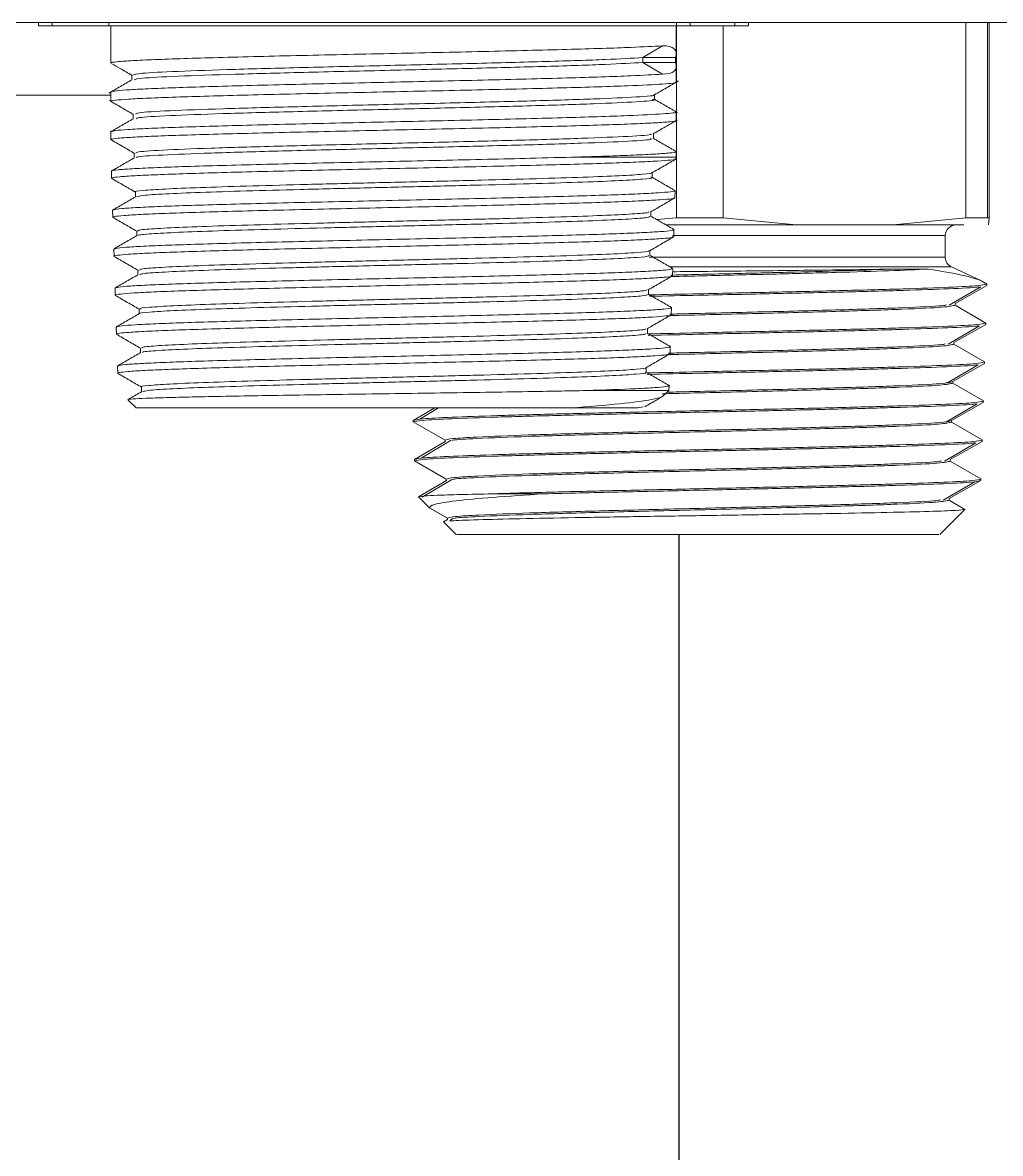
# Model space of a CAD drawing. Header units: millimetres. Extents: x -212361 to 39086, y -42 to 136893.
# Drawn here: x -97056.2 to -96921, y 73995.1 to 74151.4 of the extents above; entities that cross this region are included whole.
import ezdxf

# ---------------------------------------------------------------- set-up
doc = ezdxf.new("R2010")
doc.units = ezdxf.units.MM
doc.header["$LTSCALE"] = 25
doc.layers.add('schedules_symbols_notes$0$M-EQUIPMENT', color=3, linetype='Continuous')
doc.layers.add('schedules_symbols_notes$0$M-PIPE-HWTR-SUPP', color=2, linetype='Continuous')

# ---------------------------------------------------------------- blocks, each defined once
blk = doc.blocks.new('schedules_symbols_notes$0$b')
at = {"linetype": 'ByBlock', "lineweight": 15}
for p, q in [((307.5794, 8300.5096), (354.5343, 8300.5096)), ((311.8459, 8300.4918), (311.8459, 8300.5096)), ((311.9202, 8300.4918), (311.8459, 8300.4918)), ((311.9202, 8300.5096), (311.9202, 8300.4918)), ((312.2284, 8300.4918), (311.9202, 8300.4918)), ((312.2284, 8300.4918), (312.2284, 8300.5096)), ((312.2284, 8300.4918), (315.3175, 8300.4918)), ((312.2396, 8300.4918), (312.2396, 8300.2897)), ((315.3151, 8300.34), (315.3151, 8300.4918)), ((315.3167, 8299.4477), (315.3167, 8300.4918)), ((315.3175, 8300.4918), (315.3175, 8300.5096)), ((315.3908, 8300.4918), (315.3175, 8300.4918)), ((315.3908, 8300.5096), (315.3908, 8300.4918)), ((315.6345, 8300.4918), (315.3908, 8300.4918)), ((315.5712, 8300.4918), (315.5712, 8299.4477)), ((315.6345, 8300.4918), (315.6345, 8300.5096)), ((315.7088, 8300.4918), (315.6345, 8300.4918)), ((315.7088, 8300.5096), (315.7088, 8300.4918)), ((316.8916, 8300.5096), (316.8916, 8299.4477)), ((317.0088, 8300.5096), (317.0088, 8299.4477)), ((317.0176, 8299.4477), (317.0176, 8300.5096)), ((315.1345, 8300.3195), (315.2398, 8300.3834)), ((315.1345, 8300.293), (315.1345, 8300.3195)), ((315.3116, 8300.3195), (315.1345, 8300.3195)), ((315.2398, 8300.229), (315.1345, 8300.293)), ((315.3116, 8300.293), (315.1345, 8300.293)), ((315.3116, 8300.293), (315.3116, 8300.3195)), ((312.3534, 8300.224), (312.3534, 8300.1982)), ((315.3151, 8300.1854), (315.3151, 8300.2725)), ((312.2396, 8300.1144), (311.5779, 8300.1144)), ((312.2396, 8300.1318), (312.2396, 8300.0812)), ((315.198, 8300.0913), (315.198, 8300.1172)), ((312.36, 8300.0118), (312.36, 8299.9859)), ((315.3151, 8299.977), (315.3151, 8300.0238)), ((312.2396, 8299.9157), (312.2396, 8299.8728)), ((312.2412, 8299.9157), (312.2398, 8299.9162)), ((315.1914, 8299.8791), (315.1914, 8299.9049)), ((312.3666, 8299.7995), (312.3666, 8299.7737)), ((315.3151, 8299.778), (315.3151, 8299.8077)), ((315.3151, 8299.778), (314.7762, 8299.778)), ((315.3148, 8299.7682), (315.3151, 8299.778)), ((312.242, 8299.7009), (312.2433, 8299.6621)), ((315.1848, 8299.6669), (315.1848, 8299.6927)), ((312.3733, 8299.5873), (312.3733, 8299.5614)), ((315.3082, 8299.5562), (315.3094, 8299.5949)), ((312.2487, 8299.4886), (312.2499, 8299.4499)), ((315.1781, 8299.4546), (315.1781, 8299.4805)), ((315.2095, 8299.4372), (315.3167, 8299.4477)), ((315.5712, 8299.4477), (315.3167, 8299.4477)), ((315.9678, 8299.4085), (315.5712, 8299.4477)), ((316.8916, 8299.4477), (316.4949, 8299.4085)), ((316.8916, 8299.4477), (317.0176, 8299.4477)), ((317.0149, 8299.4085), (317.0176, 8299.4477)), ((312.3799, 8299.375), (312.3799, 8299.3492)), ((315.3015, 8299.3438), (315.3027, 8299.3826)), ((316.4949, 8299.4085), (315.9678, 8299.4085)), ((316.7792, 8299.35), (315.2958, 8299.35)), ((316.7792, 8299.233), (316.7792, 8299.35)), ((312.2553, 8299.2764), (312.2565, 8299.2378)), ((315.1715, 8299.2424), (315.1715, 8299.2682)), ((315.168, 8299.233), (316.7792, 8299.233)), ((316.813, 8299.18), (315.2791, 8299.18)), ((316.9759, 8299.104), (316.813, 8299.18)), ((312.3865, 8299.1628), (312.3865, 8299.137)), ((315.2949, 8299.1316), (315.2961, 8299.1702)), ((316.5019, 8299.1679), (316.6881, 8299.1679)), ((312.2619, 8299.0643), (312.2631, 8299.0255)), ((315.1649, 8299.0301), (315.1649, 8299.056)), ((316.801, 8298.9719), (316.9718, 8299.0714)), ((316.833, 8298.9798), (317.006, 8299.0786)), ((317.0047, 8299.088), (316.9768, 8299.1043)), ((317.0062, 8299.0867), (316.9785, 8299.1028)), ((317.006, 8299.0786), (317.0062, 8299.0867)), ((312.3932, 8298.9505), (312.3932, 8298.9247)), ((315.2883, 8298.9194), (315.2895, 8298.958)), ((316.8328, 8298.9714), (316.833, 8298.9795)), ((316.9996, 8298.8744), (316.8328, 8298.9717)), ((316.9993, 8298.8664), (316.9996, 8298.8744)), ((312.2685, 8298.8519), (312.2698, 8298.8132)), ((315.1582, 8298.8179), (315.1582, 8298.8437)), ((316.7945, 8298.7596), (316.9653, 8298.8592)), ((316.8264, 8298.7675), (316.9993, 8298.8664)), ((315.2817, 8298.7072), (315.2829, 8298.7458)), ((316.8262, 8298.7592), (316.8264, 8298.7673)), ((316.993, 8298.6622), (316.8262, 8298.7594)), ((312.3998, 8298.7383), (312.3998, 8298.7125)), ((312.2752, 8298.6396), (312.2764, 8298.6009)), ((315.1516, 8298.6056), (315.1516, 8298.6314)), ((316.788, 8298.5474), (316.9589, 8298.6469)), ((316.8198, 8298.5553), (316.9927, 8298.6541)), ((316.9927, 8298.6541), (316.993, 8298.6622)), ((312.4064, 8298.5261), (312.4064, 8298.5002)), ((314.8277, 8298.5068), (315.2754, 8298.5068)), ((315.243, 8298.4755), (315.2754, 8298.5068)), ((315.2754, 8298.5068), (315.2762, 8298.5336)), ((316.8196, 8298.5469), (316.8198, 8298.555)), ((316.9864, 8298.4499), (316.8196, 8298.5472)), ((312.3336, 8298.4542), (312.3774, 8298.4118)), ((316.8132, 8298.343), (316.9861, 8298.4419)), ((316.9861, 8298.4419), (316.9864, 8298.4499)), ((312.3774, 8298.4118), (314.7452, 8298.4118)), ((313.8847, 8298.3438), (314.0013, 8298.4118)), ((314.0226, 8298.4118), (313.9203, 8298.3509)), ((315.1056, 8298.4118), (315.1351, 8298.4185)), ((316.7816, 8298.3351), (316.9524, 8298.4347)), ((313.8849, 8298.3358), (313.8847, 8298.3438)), ((314.0578, 8298.2369), (313.8849, 8298.3358)), ((316.813, 8298.3347), (316.8132, 8298.3428)), ((316.9798, 8298.2377), (316.813, 8298.3349)), ((313.8913, 8298.1316), (314.0581, 8298.2288)), ((314.0913, 8298.2366), (313.9268, 8298.1387)), ((314.0578, 8298.2367), (314.0581, 8298.2288)), ((316.7751, 8298.1229), (316.9459, 8298.2224)), ((316.8066, 8298.1308), (316.9795, 8298.2296)), ((316.9795, 8298.2296), (316.9767, 8298.2291)), ((316.9795, 8298.2296), (316.9798, 8298.2377)), ((313.8915, 8298.1235), (313.8913, 8298.1316)), ((316.8064, 8298.1224), (316.8066, 8298.1305)), ((314.0644, 8298.0246), (313.8915, 8298.1235)), ((316.9732, 8298.0254), (316.8063, 8298.1227)), ((313.9134, 8297.9283), (314.0647, 8298.0165)), ((314.0978, 8298.0243), (313.9333, 8297.9264)), ((314.0644, 8298.0244), (314.0647, 8298.0165)), ((316.7686, 8297.9106), (316.9394, 8298.0102)), ((316.8, 8297.9185), (316.9729, 8298.0174)), ((316.9729, 8298.0174), (316.9732, 8298.0254)), ((313.9376, 8297.9324), (313.9134, 8297.9283)), ((313.914, 8297.9277), (313.9747, 8297.867)), ((314.5944, 8297.9446), (314.3151, 8297.9446)), ((316.8861, 8297.8601), (316.7997, 8297.9104)), ((316.7998, 8297.9102), (316.8, 8297.9183)), ((314.071, 8297.8124), (313.9736, 8297.8681)), ((313.9742, 8297.8669), (314.071, 8297.8115)), ((316.7498, 8297.7238), (316.8855, 8297.8594)), ((314.0713, 8297.8043), (314.0499, 8297.7918)), ((314.0499, 8297.7918), (314.0541, 8297.7913)), ((314.0505, 8297.7912), (314.1179, 8297.7238)), ((314.071, 8297.8122), (314.0713, 8297.8043)), ((314.1038, 8297.8118), (314.084, 8297.8))]:
    blk.add_line(p, q, dxfattribs=at)
for centre, start, end in [((316.8377, 8299.35), 90, 180), ((316.8377, 8299.233), 180, 245)]:
    blk.add_arc(centre, 0.0585, start, end, dxfattribs=at)
for centre, major_axis, start_param, end_param in [((313.7774, 8299.4956), (1.5332, 0.8629), 6.138957, 6.520791), ((313.7774, 8301.1168), (1.5332, -0.8629), 6.045579, 6.427414)]:
    blk.add_ellipse(centre, major_axis=major_axis, ratio=0.136294, start_param=start_param, end_param=end_param, dxfattribs=at)
for points, knots in [([(315.2398, 8300.3834), (315.1894, 8300.3806), (315.1067, 8300.3759), (314.9161, 8300.3693), (314.7264, 8300.3637), (314.5069, 8300.3581), (314.2691, 8300.3525), (314.0149, 8300.3469), (313.7564, 8300.3413), (313.4961, 8300.3357), (313.2461, 8300.3301), (313.009, 8300.3245), (312.7957, 8300.3189), (312.6085, 8300.3133), (312.4562, 8300.3077), (312.3393, 8300.3021), (312.2678, 8300.2965), (312.236, 8300.2924), (312.2424, 8300.2901), (312.2436, 8300.2897)], [0, 0, 0, 0, 0.091634, 0.150465, 0.211001, 0.269832, 0.330368, 0.389199, 0.449735, 0.508566, 0.569102, 0.627933, 0.688469, 0.7473, 0.807836, 0.866667, 0.927204, 0.986034, 1, 1, 1, 1]), ([(312.245, 8300.2859), (312.2597, 8300.2774), (312.2963, 8300.2563), (312.3329, 8300.2352), (312.3547, 8300.2226)], [0, 0, 0, 0, 0.402968, 1, 1, 1, 1]), ([(312.3594, 8300.224), (312.3683, 8300.2272), (312.387, 8300.2341), (312.5883, 8300.2444), (312.9022, 8300.2552), (313.3072, 8300.2659), (313.7582, 8300.2766), (314.2124, 8300.2873), (314.6206, 8300.2981), (314.9544, 8300.3088), (315.0745, 8300.3159), (315.1345, 8300.3195)], [0, 0, 0, 0, 0.101763, 0.21395, 0.326164, 0.438404, 0.550671, 0.662963, 0.775283, 0.887628, 1, 1, 1, 1]), ([(312.3665, 8300.1988), (312.3747, 8300.2016), (312.3934, 8300.208), (312.5889, 8300.2179), (312.902, 8300.2286), (313.3072, 8300.2394), (313.7582, 8300.2501), (314.2124, 8300.2608), (314.6206, 8300.2715), (314.9544, 8300.2822), (315.0745, 8300.2894), (315.1345, 8300.293)], [0, 0, 0, 0, 0.089099, 0.202868, 0.316663, 0.430486, 0.544335, 0.658211, 0.772114, 0.886044, 1, 1, 1, 1]), ([(312.2431, 8300.1318), (312.2421, 8300.1322), (312.2356, 8300.1346), (312.2667, 8300.1388), (312.3383, 8300.1446), (312.4536, 8300.1504), (312.6068, 8300.1563), (312.7919, 8300.162), (313.0067, 8300.1679), (313.2414, 8300.1736), (313.4936, 8300.1795), (313.7514, 8300.1852), (314.0124, 8300.1911), (314.2644, 8300.1968), (314.5047, 8300.2027), (314.7225, 8300.2084), (314.9144, 8300.2143), (315.1057, 8300.2211), (315.1894, 8300.2261), (315.2398, 8300.229)], [0, 0, 0, 0, 0.012244, 0.072781, 0.131613, 0.192151, 0.250982, 0.31152, 0.370352, 0.43089, 0.489721, 0.550259, 0.609091, 0.669628, 0.72846, 0.788998, 0.847829, 0.908367, 1, 1, 1, 1]), ([(312.3545, 8300.1988), (312.3335, 8300.1867), (312.2917, 8300.1626), (312.2499, 8300.1384), (312.229, 8300.1263)], [0, 0, 0, 0, 0.499989, 1, 1, 1, 1]), ([(315.3121, 8300.1854), (315.313, 8300.1851), (315.3236, 8300.1817), (315.2564, 8300.1751), (315.095, 8300.167), (314.8939, 8300.1601), (314.6998, 8300.1546), (314.4775, 8300.1489), (314.2374, 8300.1434), (313.982, 8300.1377), (313.7231, 8300.1322), (313.4634, 8300.1266), (313.215, 8300.121), (312.9803, 8300.1154), (312.7703, 8300.1098), (312.587, 8300.1042), (312.4393, 8300.0986), (312.3273, 8300.093), (312.2618, 8300.0874), (312.234, 8300.0835), (312.2411, 8300.0814), (312.2417, 8300.0812)], [0, 0, 0, 0, 0.0086037, 0.0988601, 0.1891164, 0.2420771, 0.2965737, 0.3495346, 0.4040313, 0.4569921, 0.5114887, 0.5644496, 0.6189462, 0.671907, 0.7264038, 0.7793645, 0.8338611, 0.8868221, 0.9413187, 0.9942796, 1, 1, 1, 1]), ([(315.1967, 8300.1164), (315.2186, 8300.1291), (315.2622, 8300.1543), (315.3059, 8300.1795), (315.3277, 8300.1921)], [0, 0, 0, 0, 0.499989, 1, 1, 1, 1]), ([(312.375, 8300.0118), (312.3758, 8300.0143), (312.3777, 8300.0203), (312.5438, 8300.03), (312.8327, 8300.0407), (313.2212, 8300.0514), (313.6641, 8300.0622), (314.1191, 8300.0729), (314.539, 8300.0836), (314.8872, 8300.0943), (315.109, 8300.105), (315.2101, 8300.1124), (315.1935, 8300.1162), (315.1926, 8300.1164)], [0, 0, 0, 0, 0.071497, 0.173864, 0.276256, 0.378671, 0.481111, 0.583575, 0.686063, 0.788575, 0.891112, 0.993672, 1, 1, 1, 1]), ([(312.2304, 8300.086), (312.2522, 8300.0734), (312.2958, 8300.0481), (312.3395, 8300.0229), (312.3613, 8300.0103)], [0, 0, 0, 0, 0.500008, 1, 1, 1, 1]), ([(312.3788, 8299.9867), (312.38, 8299.9887), (312.3833, 8299.9943), (312.5447, 8300.0035), (312.8324, 8300.0142), (313.2213, 8300.0249), (313.664, 8300.0356), (314.1191, 8300.0463), (314.5392, 8300.0571), (314.8866, 8300.0678), (315.1111, 8300.0785), (315.2116, 8300.0864), (315.1903, 8300.0906), (315.1868, 8300.0913)], [0, 0, 0, 0, 0.057583, 0.15996, 0.262361, 0.364786, 0.467236, 0.569709, 0.672207, 0.774729, 0.877275, 0.979845, 1, 1, 1, 1]), ([(315.3223, 8300.0203), (315.3013, 8300.0324), (315.2595, 8300.0565), (315.2177, 8300.0807), (315.1968, 8300.0928)], [0, 0, 0, 0, 0.500014, 1, 1, 1, 1]), ([(312.3613, 8299.9867), (312.3404, 8299.9746), (312.2986, 8299.9504), (312.2568, 8299.9263), (312.2358, 8299.9142)], [0, 0, 0, 0, 0.499988, 1, 1, 1, 1]), ([(312.2439, 8299.9171), (312.2488, 8299.9188), (312.2593, 8299.9223), (312.3282, 8299.9278), (312.4368, 8299.9336), (312.586, 8299.9394), (312.7671, 8299.9452), (312.9788, 8299.9511), (313.2111, 8299.9568), (313.4617, 8299.9627), (313.719, 8299.9684), (313.9803, 8299.9743), (314.2335, 8299.98), (314.4759, 8299.9859), (314.6965, 8299.9916), (314.8927, 8299.9975), (315.0941, 8300.0046), (315.2579, 8300.0131), (315.3245, 8300.0204), (315.3113, 8300.0244), (315.3088, 8300.0251)], [0, 0, 0, 0, 0.045814, 0.098794, 0.15331, 0.20629, 0.260806, 0.313786, 0.368302, 0.421282, 0.475798, 0.528777, 0.583294, 0.636273, 0.690789, 0.743769, 0.798285, 0.888475, 0.978664, 1, 1, 1, 1]), ([(315.1901, 8299.9042), (315.2119, 8299.9168), (315.2556, 8299.942), (315.2992, 8299.9672), (315.3211, 8299.9799)], [0, 0, 0, 0, 0.499989, 1, 1, 1, 1]), ([(315.3127, 8299.9757), (315.3129, 8299.9756), (315.3166, 8299.9737), (315.2832, 8299.9699), (315.2105, 8299.9643), (315.0911, 8299.9587), (314.9371, 8299.9531), (314.7482, 8299.9475), (314.5336, 8299.9419), (314.2955, 8299.9363), (314.0449, 8299.9307), (313.7843, 8299.9251), (313.526, 8299.9195), (313.2724, 8299.9139), (313.0354, 8299.9083), (312.8175, 8299.9027), (312.6285, 8299.8971), (312.4709, 8299.8915), (312.3508, 8299.8859), (312.2733, 8299.8803), (312.2378, 8299.876), (312.2431, 8299.8734), (312.2444, 8299.8728)], [0, 0, 0, 0, 0.003144, 0.056746, 0.111902, 0.165504, 0.22066, 0.274262, 0.329418, 0.38302, 0.438177, 0.491778, 0.546935, 0.600537, 0.655693, 0.709295, 0.764451, 0.818053, 0.87321, 0.926811, 0.981968, 1, 1, 1, 1]), ([(312.237, 8299.8737), (312.2588, 8299.8611), (312.3025, 8299.8359), (312.3461, 8299.8107), (312.3679, 8299.7981)], [0, 0, 0, 0, 0.500002, 1, 1, 1, 1]), ([(312.3757, 8299.7995), (312.3756, 8299.8013), (312.3754, 8299.8066), (312.5038, 8299.8155), (312.7682, 8299.8263), (313.1384, 8299.837), (313.5712, 8299.8477), (314.0254, 8299.8584), (314.4542, 8299.8691), (314.8185, 8299.8799), (315.068, 8299.8906), (315.1899, 8299.8987), (315.1785, 8299.9032), (315.1761, 8299.9042)], [0, 0, 0, 0, 0.0503, 0.15266, 0.255045, 0.357455, 0.459888, 0.562346, 0.664828, 0.767335, 0.869865, 0.972421, 1, 1, 1, 1]), ([(312.3778, 8299.7744), (312.3781, 8299.7757), (312.3793, 8299.7805), (312.5047, 8299.789), (312.768, 8299.7997), (313.1384, 8299.8104), (313.5712, 8299.8212), (314.0254, 8299.8319), (314.4543, 8299.8426), (314.8181, 8299.8533), (315.0694, 8299.8641), (315.1933, 8299.8727), (315.1785, 8299.8777), (315.1743, 8299.8791)], [0, 0, 0, 0, 0.0373818, 0.1396228, 0.2418882, 0.3441777, 0.4464915, 0.5488296, 0.6511919, 0.7535785, 0.8559895, 0.9584247, 1, 1, 1, 1]), ([(315.3156, 8299.808), (315.2947, 8299.8201), (315.2529, 8299.8443), (315.211, 8299.8685), (315.1901, 8299.8805)], [0, 0, 0, 0, 0.500022, 1, 1, 1, 1]), ([(314.7762, 8299.778), (314.8291, 8299.7796), (314.9445, 8299.7831), (315.0899, 8299.7886), (315.2086, 8299.7944), (315.2839, 8299.8002), (315.3177, 8299.8046), (315.312, 8299.8071), (315.3107, 8299.8077)], [0, 0, 0, 0, 0.163006, 0.355533, 0.553643, 0.74617, 0.944281, 1, 1, 1, 1]), ([(312.3678, 8299.7744), (312.3469, 8299.7623), (312.3051, 8299.7381), (312.2632, 8299.7139), (312.2423, 8299.7019)], [0, 0, 0, 0, 0.499988, 1, 1, 1, 1]), ([(314.7762, 8299.778), (314.6934, 8299.7757), (314.5425, 8299.7715), (314.2875, 8299.7655), (314.0369, 8299.7598), (313.7762, 8299.7541), (313.5181, 8299.7484), (313.265, 8299.7427), (313.0288, 8299.737), (312.8118, 8299.7313), (312.6241, 8299.7256), (312.4679, 8299.7199), (312.3493, 8299.7142), (312.2736, 8299.7085), (312.2395, 8299.7041), (312.2452, 8299.7016), (312.2465, 8299.701)], [0, 0, 0, 0, 0.088806, 0.161882, 0.237078, 0.310138, 0.385318, 0.45836, 0.53352, 0.606547, 0.681692, 0.7547, 0.829826, 0.902818, 0.977929, 1, 1, 1, 1]), ([(312.2488, 8299.6623), (312.2475, 8299.6632), (312.2434, 8299.6659), (312.2829, 8299.6706), (312.3639, 8299.6762), (312.4885, 8299.6819), (312.6479, 8299.6876), (312.8411, 8299.6933), (313.059, 8299.699), (313.2994, 8299.7047), (313.5513, 8299.7104), (313.8119, 8299.7161), (314.0693, 8299.7218), (314.3207, 8299.7275), (314.5546, 8299.7332), (314.7685, 8299.7389), (314.9526, 8299.7446), (315.1044, 8299.7503), (315.2194, 8299.756), (315.2866, 8299.7617), (315.3252, 8299.7658), (315.3106, 8299.7681), (315.3085, 8299.7684)], [0, 0, 0, 0, 0.024113, 0.076996, 0.131412, 0.184308, 0.238737, 0.291645, 0.346086, 0.399007, 0.453461, 0.506393, 0.560859, 0.613804, 0.668284, 0.721241, 0.775733, 0.828702, 0.883207, 0.936188, 0.990705, 1, 1, 1, 1]), ([(315.1835, 8299.692), (315.2053, 8299.7046), (315.249, 8299.7298), (315.2926, 8299.755), (315.3144, 8299.7676)], [0, 0, 0, 0, 0.4999834, 1, 1, 1, 1]), ([(312.375, 8299.5873), (312.3745, 8299.5874), (312.3614, 8299.5902), (312.4095, 8299.5957), (312.5237, 8299.6038), (312.7177, 8299.6118), (312.9691, 8299.6198), (313.2668, 8299.6279), (313.5933, 8299.6359), (313.9303, 8299.644), (314.2588, 8299.652), (314.5604, 8299.66), (314.8174, 8299.6681), (315.0178, 8299.6761), (315.1407, 8299.6842), (315.1939, 8299.6899), (315.1813, 8299.693), (315.1797, 8299.6934)], [0, 0, 0, 0, 0.003547, 0.07924, 0.154946, 0.230666, 0.306399, 0.382147, 0.457907, 0.533682, 0.609469, 0.685271, 0.761086, 0.836915, 0.912757, 0.988613, 1, 1, 1, 1]), ([(312.2436, 8299.6615), (312.2654, 8299.6489), (312.3087, 8299.6239), (312.3519, 8299.5989), (312.3733, 8299.5866)], [0, 0, 0, 0, 0.504973, 1, 1, 1, 1]), ([(312.3785, 8299.5621), (312.3867, 8299.5644), (312.4042, 8299.5695), (312.5265, 8299.5772), (312.7169, 8299.5853), (312.9693, 8299.5933), (313.2668, 8299.6013), (313.5933, 8299.6094), (313.9303, 8299.6174), (314.2588, 8299.6255), (314.5604, 8299.6335), (314.8175, 8299.6416), (315.0175, 8299.6496), (315.1419, 8299.6576), (315.1948, 8299.6638), (315.179, 8299.6674), (315.1752, 8299.6682)], [0, 0, 0, 0, 0.066777, 0.142501, 0.21824, 0.293992, 0.369757, 0.445536, 0.521329, 0.597136, 0.672956, 0.748789, 0.824636, 0.900497, 0.976371, 1, 1, 1, 1]), ([(315.3092, 8299.5957), (315.2882, 8299.6078), (315.2464, 8299.6319), (315.2046, 8299.6561), (315.1837, 8299.6682)], [0, 0, 0, 0, 0.500014, 1, 1, 1, 1]), ([(312.3744, 8299.5621), (312.3535, 8299.55), (312.3117, 8299.5259), (312.2699, 8299.5017), (312.2489, 8299.4896)], [0, 0, 0, 0, 0.499984, 1, 1, 1, 1]), ([(315.3079, 8299.5949), (315.3084, 8299.5948), (315.3154, 8299.5927), (315.2882, 8299.5888), (315.2231, 8299.583), (315.113, 8299.5774), (314.9651, 8299.5716), (314.7847, 8299.566), (314.574, 8299.5602), (314.3427, 8299.5546), (314.0932, 8299.5488), (313.8371, 8299.5431), (313.577, 8299.5374), (313.325, 8299.5318), (313.0837, 8299.526), (312.8642, 8299.5203), (312.6688, 8299.5146), (312.5067, 8299.509), (312.3789, 8299.5032), (312.2939, 8299.4975), (312.2506, 8299.4927), (312.2533, 8299.4898), (312.2542, 8299.4888)], [0, 0, 0, 0, 0.00388, 0.058426, 0.111424, 0.165958, 0.218942, 0.273463, 0.326436, 0.380945, 0.433904, 0.4884, 0.541348, 0.595832, 0.648767, 0.703237, 0.75616, 0.810618, 0.863529, 0.917975, 0.970873, 1, 1, 1, 1]), ([(312.2544, 8299.4501), (312.2545, 8299.4514), (312.2549, 8299.4546), (312.3051, 8299.4597), (312.3975, 8299.4654), (312.5297, 8299.4711), (312.6983, 8299.4768), (312.896, 8299.4825), (313.1206, 8299.4882), (313.3618, 8299.4939), (313.6172, 8299.4996), (313.8748, 8299.5053), (314.132, 8299.511), (314.377, 8299.5167), (314.6072, 8299.5224), (314.8118, 8299.5281), (314.9889, 8299.5338), (315.1304, 8299.5395), (315.2336, 8299.5452), (315.2971, 8299.5508), (315.3038, 8299.5544), (315.307, 8299.5562)], [0, 0, 0, 0, 0.036665, 0.091071, 0.143956, 0.198374, 0.251272, 0.305703, 0.358613, 0.413056, 0.465979, 0.520436, 0.57337, 0.627839, 0.680786, 0.735267, 0.788227, 0.842722, 0.895693, 0.950199, 1, 1, 1, 1]), ([(315.1769, 8299.4797), (315.1987, 8299.4923), (315.2423, 8299.5175), (315.286, 8299.5428), (315.3078, 8299.5554)], [0, 0, 0, 0, 0.499981, 1, 1, 1, 1]), ([(312.2502, 8299.4492), (312.2721, 8299.4366), (312.3157, 8299.4114), (312.3594, 8299.3862), (312.3812, 8299.3736)], [0, 0, 0, 0, 0.500019, 1, 1, 1, 1]), ([(312.3896, 8299.375), (312.3874, 8299.3762), (312.3801, 8299.3801), (312.4516, 8299.3866), (312.5974, 8299.3947), (312.8143, 8299.4027), (313.0844, 8299.4107), (313.3941, 8299.4188), (313.7254, 8299.4268), (314.0597, 8299.4349), (314.3784, 8299.4429), (314.6629, 8299.4509), (314.8986, 8299.459), (315.0675, 8299.467), (315.1616, 8299.4739), (315.1657, 8299.4782), (315.1672, 8299.4797)], [0, 0, 0, 0, 0.0337981, 0.1105359, 0.1872878, 0.2640533, 0.3408326, 0.4176258, 0.4944329, 0.5712536, 0.648088, 0.7249361, 0.8017981, 0.8786738, 0.9555632, 1, 1, 1, 1]), ([(312.3888, 8299.35), (312.3878, 8299.3507), (312.3828, 8299.354), (312.4527, 8299.3601), (312.5971, 8299.3681), (312.8144, 8299.3762), (313.0844, 8299.3842), (313.3941, 8299.3922), (313.7254, 8299.4003), (314.0598, 8299.4083), (314.3783, 8299.4164), (314.663, 8299.4244), (314.8984, 8299.4325), (315.0681, 8299.4405), (315.166, 8299.4479), (315.1694, 8299.4526), (315.1709, 8299.4546)], [0, 0, 0, 0, 0.019639, 0.096401, 0.173178, 0.249968, 0.326772, 0.40359, 0.480421, 0.557267, 0.634126, 0.710999, 0.787885, 0.864786, 0.9417, 1, 1, 1, 1]), ([(315.3023, 8299.3836), (315.2814, 8299.3957), (315.2396, 8299.4198), (315.1977, 8299.444), (315.1768, 8299.4561)], [0, 0, 0, 0, 0.500014, 1, 1, 1, 1]), ([(315.3001, 8299.3827), (315.2982, 8299.3811), (315.2938, 8299.3775), (315.2351, 8299.3721), (315.1356, 8299.3664), (314.9975, 8299.3607), (314.8237, 8299.355), (314.6218, 8299.3493), (314.394, 8299.3436), (314.1509, 8299.3379), (313.895, 8299.3322), (313.6381, 8299.3265), (313.3829, 8299.3208), (313.1413, 8299.3151), (312.9156, 8299.3094), (312.7164, 8299.3037), (312.5458, 8299.298), (312.4112, 8299.2923), (312.3158, 8299.2866), (312.2619, 8299.2813), (312.2599, 8299.278), (312.259, 8299.2765)], [0, 0, 0, 0, 0.045305, 0.099846, 0.152837, 0.207364, 0.260343, 0.314859, 0.367824, 0.422326, 0.475281, 0.529771, 0.582712, 0.637189, 0.690118, 0.744583, 0.797499, 0.85195, 0.904855, 0.959295, 1, 1, 1, 1]), ([(315.9678, 8299.4085), (315.8823, 8299.4085), (315.7113, 8299.4085), (315.4703, 8299.4085), (315.3204, 8299.4085), (315.2591, 8299.4085)], [0, 0, 0, 0, 0.371665, 0.743329, 1, 1, 1, 1]), ([(316.8797, 8299.4085), (316.8643, 8299.4085), (316.8131, 8299.4085), (316.6862, 8299.4085), (316.5587, 8299.4085), (316.4949, 8299.4085)], [0, 0, 0, 0, 0.176319, 0.588159, 1, 1, 1, 1]), ([(312.2605, 8299.2365), (312.2591, 8299.2368), (312.2485, 8299.2391), (312.2706, 8299.2432), (312.3294, 8299.2489), (312.4326, 8299.2546), (312.574, 8299.2603), (312.7485, 8299.266), (312.9539, 8299.2717), (313.1807, 8299.2774), (313.4267, 8299.2831), (313.6805, 8299.2887), (313.9393, 8299.2945), (314.1913, 8299.3002), (314.4339, 8299.3059), (314.6558, 8299.3115), (314.8547, 8299.3173), (315.0213, 8299.3229), (315.1544, 8299.3287), (315.2458, 8299.3343), (315.2963, 8299.3395), (315.2966, 8299.3426), (315.2967, 8299.344)], [0, 0, 0, 0, 0.0085066, 0.0622468, 0.114486, 0.1682392, 0.2204904, 0.2742559, 0.3265191, 0.3802972, 0.4325731, 0.4863642, 0.5386517, 0.5924546, 0.644755, 0.6985716, 0.7508831, 0.8047112, 0.8570361, 0.9108778, 0.9632139, 1, 1, 1, 1]), ([(312.3812, 8299.35), (312.3603, 8299.3379), (312.3185, 8299.3137), (312.2767, 8299.2895), (312.2558, 8299.2775)], [0, 0, 0, 0, 0.499994, 1, 1, 1, 1]), ([(315.1702, 8299.2675), (315.1921, 8299.2801), (315.2357, 8299.3053), (315.2794, 8299.3305), (315.3012, 8299.3431)], [0, 0, 0, 0, 0.499992, 1, 1, 1, 1]), ([(312.392, 8299.1628), (312.395, 8299.165), (312.4018, 8299.1699), (312.5062, 8299.1775), (312.6803, 8299.1856), (312.9185, 8299.1936), (313.2047, 8299.2016), (313.5235, 8299.2097), (313.8567, 8299.2177), (314.1855, 8299.2258), (314.4915, 8299.2338), (314.7569, 8299.2419), (314.9689, 8299.2499), (315.1068, 8299.2579), (315.1717, 8299.2638), (315.1653, 8299.267), (315.1643, 8299.2675)], [0, 0, 0, 0, 0.0639984, 0.1407415, 0.2174987, 0.2942696, 0.3710543, 0.4478527, 0.5246652, 0.6014913, 0.6783311, 0.755185, 0.8320528, 0.9089343, 0.9858297, 1, 1, 1, 1]), ([(312.3964, 8299.1376), (312.3993, 8299.1394), (312.4063, 8299.1438), (312.5067, 8299.151), (312.6801, 8299.159), (312.9186, 8299.1671), (313.2047, 8299.1751), (313.5235, 8299.1832), (313.8567, 8299.1912), (314.1855, 8299.1992), (314.4915, 8299.2073), (314.7569, 8299.2153), (314.9686, 8299.2234), (315.1079, 8299.2314), (315.1738, 8299.2377), (315.1648, 8299.2414), (315.1624, 8299.2424)], [0, 0, 0, 0, 0.050843, 0.127539, 0.204249, 0.280972, 0.35771, 0.434461, 0.511226, 0.588004, 0.664797, 0.741603, 0.818423, 0.895257, 0.972105, 1, 1, 1, 1]), ([(315.2958, 8299.1713), (315.2748, 8299.1834), (315.233, 8299.2075), (315.1912, 8299.2317), (315.1703, 8299.2438)], [0, 0, 0, 0, 0.500013, 1, 1, 1, 1]), ([(312.2569, 8299.237), (312.2787, 8299.2244), (312.3223, 8299.1992), (312.366, 8299.174), (312.3878, 8299.1613)], [0, 0, 0, 0, 0.500019, 1, 1, 1, 1]), ([(312.2665, 8299.0256), (312.2655, 8299.026), (312.2588, 8299.0282), (312.2886, 8299.0324), (312.357, 8299.038), (312.4705, 8299.0438), (312.6188, 8299.0494), (312.8019, 8299.0552), (313.0108, 8299.0608), (313.2436, 8299.0666), (313.4894, 8299.0722), (313.7457, 8299.0779), (314.0007, 8299.0836), (314.2516, 8299.0894), (314.487, 8299.095), (314.7043, 8299.1007), (314.8936, 8299.1064), (315.0526, 8299.1121), (315.1748, 8299.1178), (315.2559, 8299.1235), (315.2948, 8299.1281), (315.2909, 8299.1309), (315.2898, 8299.1317)], [0, 0, 0, 0, 0.0103689, 0.0632468, 0.1176574, 0.1705471, 0.2249697, 0.2778727, 0.3323091, 0.3852235, 0.4396715, 0.4925994, 0.5470616, 0.6000006, 0.6544744, 0.7074269, 0.7619145, 0.8148786, 0.8693781, 0.9223551, 0.976868, 1, 1, 1, 1]), ([(315.2909, 8299.1704), (315.2913, 8299.1692), (315.2923, 8299.1662), (315.2451, 8299.1612), (315.1568, 8299.1555), (315.0264, 8299.1498), (314.8624, 8299.1441), (314.6659, 8299.1384), (314.4461, 8299.1327), (314.2052, 8299.1269), (313.9545, 8299.1213), (313.6965, 8299.1156), (313.4432, 8299.1099), (313.1971, 8299.1041), (312.9698, 8299.0985), (312.7635, 8299.0927), (312.5878, 8299.0871), (312.4443, 8299.0813), (312.3406, 8299.0757), (312.2741, 8299.07), (312.2662, 8299.0662), (312.2622, 8299.0643)], [0, 0, 0, 0, 0.033711, 0.086711, 0.141249, 0.194235, 0.24876, 0.301735, 0.356246, 0.409209, 0.463708, 0.516657, 0.571143, 0.624081, 0.678555, 0.73148, 0.785939, 0.838853, 0.893301, 0.946201, 1, 1, 1, 1]), ([(312.3877, 8299.1376), (312.3668, 8299.1255), (312.3249, 8299.1014), (312.2831, 8299.0772), (312.2622, 8299.0651)], [0, 0, 0, 0, 0.499988, 1, 1, 1, 1]), ([(315.1636, 8299.0552), (315.1854, 8299.0678), (315.2291, 8299.0931), (315.2727, 8299.1183), (315.2946, 8299.1309)], [0, 0, 0, 0, 0.499996, 1, 1, 1, 1]), ([(316.5019, 8299.1679), (316.4225, 8299.1652), (316.2637, 8299.1598), (315.9607, 8299.1517), (315.6335, 8299.1435), (315.4004, 8299.1381), (315.2886, 8299.1353), (315.2866, 8299.1352)], [0, 0, 0, 0, 0.2489259, 0.4978068, 0.7466426, 0.9954337, 1, 1, 1, 1]), ([(315.2881, 8299.1271), (315.3455, 8299.1285), (315.5283, 8299.133), (315.8412, 8299.1405), (316.1892, 8299.1496), (316.4895, 8299.1588), (316.6219, 8299.1649), (316.6881, 8299.1679)], [0, 0, 0, 0, 0.1026972, 0.3269546, 0.5512576, 0.775606, 1, 1, 1, 1]), ([(315.2986, 8299.1537), (315.3508, 8299.1542), (315.4837, 8299.1556), (315.6969, 8299.1578), (315.9294, 8299.1603), (316.1453, 8299.1629), (316.3414, 8299.1654), (316.4485, 8299.1671), (316.5019, 8299.1679)], [0, 0, 0, 0, 0.115366, 0.293645, 0.471248, 0.648175, 0.824425, 1, 1, 1, 1]), ([(316.6881, 8299.1679), (316.7549, 8299.157), (316.8916, 8299.1345), (316.9491, 8299.1136), (316.9785, 8299.1028)], [0, 0, 0, 0, 0.488712, 1, 1, 1, 1]), ([(312.4, 8298.9505), (312.3979, 8298.9511), (312.3865, 8298.9544), (312.443, 8298.9604), (312.5703, 8298.9684), (312.7722, 8298.9765), (313.0292, 8298.9845), (313.3289, 8298.9926), (313.6539, 8299.0006), (313.9861, 8299.0086), (314.3066, 8299.0167), (314.5972, 8299.0247), (314.8423, 8299.0328), (315.025, 8299.0408), (315.138, 8299.0483), (315.1514, 8299.0531), (315.1573, 8299.0552)], [0, 0, 0, 0, 0.01735, 0.094058, 0.170779, 0.247515, 0.324264, 0.401027, 0.477804, 0.554595, 0.631401, 0.70822, 0.785053, 0.8619, 0.938761, 1, 1, 1, 1]), ([(317.0009, 8299.0858), (316.9918, 8299.0831), (316.9726, 8299.0775), (316.8132, 8299.069), (316.5638, 8299.0601), (316.2344, 8299.0513), (315.8519, 8299.0424), (315.4836, 8299.0345), (315.2572, 8299.0296), (315.1661, 8299.0276)], [0, 0, 0, 0, 0.136649, 0.288879, 0.441097, 0.593368, 0.745653, 0.89767, 1, 1, 1, 1]), ([(315.1702, 8299.0197), (315.2599, 8299.0216), (315.4849, 8299.0265), (315.8519, 8299.0344), (316.234, 8299.0432), (316.5648, 8299.0521), (316.8087, 8299.0609), (316.9436, 8299.0674), (316.9611, 8299.0709), (316.9638, 8299.0714)], [0, 0, 0, 0, 0.113313, 0.284129, 0.455248, 0.626351, 0.797394, 0.96845, 1, 1, 1, 1]), ([(312.2635, 8299.0248), (312.2853, 8299.0122), (312.3289, 8298.9869), (312.3726, 8298.9617), (312.3944, 8298.9491)], [0, 0, 0, 0, 0.500023, 1, 1, 1, 1]), ([(312.3961, 8298.9254), (312.3958, 8298.9256), (312.3877, 8298.9284), (312.4445, 8298.9338), (312.5699, 8298.9419), (312.7723, 8298.9499), (313.0291, 8298.958), (313.3289, 8298.966), (313.6539, 8298.9741), (313.9861, 8298.9821), (314.3066, 8298.9901), (314.5972, 8298.9982), (314.8422, 8299.0062), (315.0255, 8299.0143), (315.1433, 8299.0222), (315.157, 8299.0275), (315.1637, 8299.0301)], [0, 0, 0, 0, 0.0034585, 0.0802137, 0.156983, 0.233766, 0.3105631, 0.3873743, 0.4641993, 0.541038, 0.617891, 0.694758, 0.7716389, 0.8485336, 0.9254424, 1, 1, 1, 1]), ([(315.2893, 8298.959), (315.2683, 8298.9711), (315.2269, 8298.995), (315.1854, 8299.019), (315.1649, 8299.0308)], [0, 0, 0, 0, 0.504475, 1, 1, 1, 1]), ([(315.2845, 8298.9582), (315.2858, 8298.9574), (315.2903, 8298.9548), (315.2533, 8298.9502), (315.1746, 8298.9445), (315.0545, 8298.9388), (314.8975, 8298.9331), (314.7102, 8298.9274), (314.4946, 8298.9217), (314.2607, 8298.916), (314.0109, 8298.9103), (313.7569, 8298.9046), (313.5011, 8298.8989), (313.2556, 8298.8932), (313.0228, 8298.8875), (312.8134, 8298.8818), (312.6297, 8298.8761), (312.4804, 8298.8704), (312.3658, 8298.8647), (312.2958, 8298.859), (312.2649, 8298.8548), (312.2712, 8298.8525), (312.2724, 8298.852)], [0, 0, 0, 0, 0.02057, 0.075118, 0.128114, 0.182647, 0.235632, 0.290154, 0.343125, 0.397633, 0.450592, 0.505088, 0.558035, 0.612517, 0.665451, 0.719922, 0.772843, 0.827301, 0.88021, 0.934654, 0.987551, 1, 1, 1, 1]), ([(316.7851, 8298.9725), (316.7785, 8298.9712), (316.7531, 8298.9662), (316.5573, 8298.9575), (316.2223, 8298.9463), (315.7953, 8298.9351), (315.4616, 8298.9273), (315.2966, 8298.9232), (315.28, 8298.9227)], [0, 0, 0, 0, 0.077669, 0.302075, 0.526426, 0.750721, 0.97496, 1, 1, 1, 1]), ([(315.2811, 8298.9147), (315.2974, 8298.9151), (315.462, 8298.9192), (315.7956, 8298.9271), (316.2211, 8298.9382), (316.5617, 8298.9494), (316.7906, 8298.9605), (316.8187, 8298.968), (316.8328, 8298.9717)], [0, 0, 0, 0, 0.021411, 0.217032, 0.412701, 0.608419, 0.804185, 1, 1, 1, 1]), ([(312.3944, 8298.9254), (312.3735, 8298.9133), (312.3317, 8298.8892), (312.2898, 8298.865), (312.2689, 8298.8529)], [0, 0, 0, 0, 0.499983, 1, 1, 1, 1]), ([(312.2749, 8298.8134), (312.2737, 8298.8142), (312.2696, 8298.8169), (312.3079, 8298.8215), (312.3879, 8298.8272), (312.509, 8298.8329), (312.6668, 8298.8386), (312.8547, 8298.8443), (313.0706, 8298.85), (313.3046, 8298.8557), (313.5543, 8298.8614), (313.8081, 8298.8671), (314.0634, 8298.8728), (314.3083, 8298.8785), (314.5404, 8298.8842), (314.7489, 8298.8899), (314.9317, 8298.8956), (315.08, 8298.9013), (315.1936, 8298.907), (315.2623, 8298.9127), (315.2923, 8298.9168), (315.2859, 8298.9191), (315.2848, 8298.9195)], [0, 0, 0, 0, 0.022912, 0.077316, 0.130202, 0.184621, 0.237518, 0.291949, 0.344859, 0.399304, 0.452226, 0.506682, 0.559617, 0.614087, 0.667035, 0.721517, 0.774477, 0.828972, 0.881945, 0.936453, 0.989438, 1, 1, 1, 1]), ([(315.157, 8298.843), (315.1788, 8298.8556), (315.2225, 8298.8808), (315.2661, 8298.906), (315.2879, 8298.9186)], [0, 0, 0, 0, 0.4999979, 1, 1, 1, 1]), ([(316.9967, 8298.8739), (316.9873, 8298.8712), (316.9681, 8298.8654), (316.8075, 8298.8567), (316.559, 8298.8479), (316.2311, 8298.839), (315.8501, 8298.8302), (315.4808, 8298.8222), (315.2528, 8298.8172), (315.1596, 8298.8152)], [0, 0, 0, 0, 0.142316, 0.293043, 0.443757, 0.594526, 0.745307, 0.895823, 1, 1, 1, 1]), ([(312.2701, 8298.8125), (312.2919, 8298.7999), (312.3356, 8298.7747), (312.3792, 8298.7495), (312.401, 8298.7369)], [0, 0, 0, 0, 0.500002, 1, 1, 1, 1]), ([(312.409, 8298.7383), (312.4082, 8298.7399), (312.4062, 8298.7443), (312.4904, 8298.7513), (312.6472, 8298.7593), (312.8712, 8298.7674), (313.1455, 8298.7754), (313.4557, 8298.7835), (313.7842, 8298.7915), (314.1124, 8298.7995), (314.4219, 8298.8076), (314.6948, 8298.8156), (314.9173, 8298.8237), (315.0708, 8298.8317), (315.1497, 8298.8381), (315.1481, 8298.8419), (315.1476, 8298.843)], [0, 0, 0, 0, 0.047331, 0.124062, 0.200807, 0.277567, 0.35434, 0.431127, 0.507928, 0.584743, 0.661573, 0.738416, 0.815273, 0.892144, 0.969029, 1, 1, 1, 1]), ([(312.4107, 8298.7132), (312.4105, 8298.7144), (312.4099, 8298.7182), (312.4912, 8298.7248), (312.647, 8298.7328), (312.8712, 8298.7408), (313.1454, 8298.7489), (313.4557, 8298.7569), (313.7842, 8298.765), (314.1124, 8298.773), (314.4219, 8298.781), (314.6949, 8298.7891), (314.9171, 8298.7971), (315.0716, 8298.8052), (315.153, 8298.8121), (315.1499, 8298.8163), (315.1487, 8298.8179)], [0, 0, 0, 0, 0.033105, 0.109893, 0.186696, 0.263513, 0.340344, 0.417189, 0.494048, 0.570921, 0.647808, 0.72471, 0.801624, 0.878553, 0.955497, 1, 1, 1, 1]), ([(315.2824, 8298.7469), (315.2615, 8298.759), (315.2196, 8298.7831), (315.1778, 8298.8073), (315.1569, 8298.8194)], [0, 0, 0, 0, 0.500011, 1, 1, 1, 1]), ([(315.1636, 8298.8072), (315.2555, 8298.8092), (315.4821, 8298.8142), (315.8502, 8298.8221), (316.2306, 8298.831), (316.56, 8298.8398), (316.8029, 8298.8487), (316.9373, 8298.8551), (316.9547, 8298.8586), (316.9574, 8298.8592)], [0, 0, 0, 0, 0.116178, 0.286451, 0.457025, 0.627584, 0.798083, 0.968595, 1, 1, 1, 1]), ([(315.2798, 8298.7459), (315.2808, 8298.7456), (315.2874, 8298.7434), (315.2583, 8298.7393), (315.1911, 8298.7336), (315.079, 8298.7279), (314.9321, 8298.7222), (314.7507, 8298.7165), (314.5435, 8298.7108), (314.3126, 8298.7051), (314.0687, 8298.6994), (313.8143, 8298.6937), (313.5613, 8298.688), (313.3121, 8298.6823), (313.0784, 8298.6766), (312.8626, 8298.6709), (312.6746, 8298.6652), (312.5166, 8298.6595), (312.3951, 8298.6538), (312.3144, 8298.6481), (312.2754, 8298.6434), (312.2792, 8298.6406), (312.2803, 8298.6398)], [0, 0, 0, 0, 0.008988, 0.061992, 0.116534, 0.169526, 0.224056, 0.277034, 0.33155, 0.384517, 0.439022, 0.491975, 0.546465, 0.599407, 0.653886, 0.706814, 0.761279, 0.814196, 0.868648, 0.921552, 0.975991, 1, 1, 1, 1]), ([(316.7787, 8298.7602), (316.7722, 8298.7589), (316.7468, 8298.7539), (316.552, 8298.7452), (316.2186, 8298.7341), (315.7935, 8298.7229), (315.4589, 8298.715), (315.2923, 8298.7108), (315.2733, 8298.7103)], [0, 0, 0, 0, 0.077322, 0.300894, 0.52441, 0.747871, 0.971276, 1, 1, 1, 1]), ([(315.2741, 8298.7023), (315.2929, 8298.7027), (315.4592, 8298.7069), (315.7939, 8298.7148), (316.2174, 8298.726), (316.5564, 8298.7371), (316.7842, 8298.7483), (316.8122, 8298.7557), (316.8262, 8298.7594)], [0, 0, 0, 0, 0.024716, 0.219676, 0.414684, 0.609741, 0.804846, 1, 1, 1, 1]), ([(312.4011, 8298.7132), (312.3802, 8298.7012), (312.3384, 8298.677), (312.2966, 8298.6528), (312.2756, 8298.6407)], [0, 0, 0, 0, 0.499982, 1, 1, 1, 1]), ([(312.2814, 8298.6011), (312.2811, 8298.6024), (312.2806, 8298.6055), (312.3285, 8298.6106), (312.4169, 8298.6162), (312.5467, 8298.6219), (312.7096, 8298.6276), (312.9046, 8298.6333), (313.1226, 8298.639), (313.3613, 8298.6447), (313.6096, 8298.6504), (313.865, 8298.6561), (314.1158, 8298.6618), (314.3592, 8298.6675), (314.584, 8298.6732), (314.7879, 8298.6789), (314.9614, 8298.6846), (315.1031, 8298.6903), (315.205, 8298.696), (315.2698, 8298.7016), (315.2772, 8298.7054), (315.2809, 8298.7072)], [0, 0, 0, 0, 0.035478, 0.088356, 0.142768, 0.195659, 0.250083, 0.302987, 0.357424, 0.41034, 0.46479, 0.517719, 0.572183, 0.625124, 0.679599, 0.732553, 0.787043, 0.840008, 0.894509, 0.947489, 1, 1, 1, 1]), ([(315.1504, 8298.6307), (315.1722, 8298.6434), (315.2158, 8298.6686), (315.2595, 8298.6938), (315.2813, 8298.7064)], [0, 0, 0, 0, 0.499998, 1, 1, 1, 1]), ([(312.4066, 8298.5261), (312.4066, 8298.5261), (312.3937, 8298.529), (312.4389, 8298.534), (312.5469, 8298.5422), (312.7337, 8298.5502), (312.977, 8298.5583), (313.2662, 8298.5663), (313.5842, 8298.5744), (313.9132, 8298.5824), (314.2346, 8298.5904), (314.5306, 8298.5985), (314.7834, 8298.6065), (314.9822, 8298.6146), (315.1036, 8298.6226), (315.1583, 8298.628), (315.1501, 8298.6307), (315.15, 8298.6307)], [0, 0, 0, 0, 0.000422, 0.077172, 0.153936, 0.230714, 0.307506, 0.384312, 0.461133, 0.537967, 0.614815, 0.691677, 0.768553, 0.845444, 0.922348, 0.999266, 1, 1, 1, 1]), ([(316.9877, 8298.6613), (316.9787, 8298.6586), (316.9596, 8298.653), (316.8016, 8298.6445), (316.5543, 8298.6356), (316.2277, 8298.6268), (315.8484, 8298.6179), (315.478, 8298.6099), (315.2485, 8298.6049), (315.1531, 8298.6028)], [0, 0, 0, 0, 0.135859, 0.287213, 0.438555, 0.589951, 0.74136, 0.892502, 1, 1, 1, 1]), ([(316.9509, 8298.6469), (316.9483, 8298.6464), (316.9309, 8298.6429), (316.7971, 8298.6364), (316.5553, 8298.6276), (316.2273, 8298.6187), (315.8484, 8298.6099), (315.4793, 8298.6019), (315.2512, 8298.5969), (315.1571, 8298.5948)], [0, 0, 0, 0, 0.031261, 0.201229, 0.371183, 0.541197, 0.711227, 0.880956, 1, 1, 1, 1]), ([(312.2767, 8298.6003), (312.2985, 8298.5877), (312.3418, 8298.5627), (312.385, 8298.5377), (312.4064, 8298.5253)], [0, 0, 0, 0, 0.504694, 1, 1, 1, 1]), ([(312.4127, 8298.5009), (312.4196, 8298.5031), (312.4345, 8298.508), (312.5498, 8298.5157), (312.733, 8298.5237), (312.9772, 8298.5317), (313.2662, 8298.5398), (313.5842, 8298.5478), (313.9132, 8298.5559), (314.2346, 8298.5639), (314.5305, 8298.5719), (314.7836, 8298.58), (314.9817, 8298.588), (315.1052, 8298.5961), (315.1593, 8298.6019), (315.1475, 8298.6051), (315.1456, 8298.6056)], [0, 0, 0, 0, 0.064331, 0.141008, 0.217699, 0.294404, 0.371124, 0.447857, 0.524604, 0.601366, 0.678141, 0.75493, 0.831734, 0.908551, 0.985382, 1, 1, 1, 1]), ([(315.2759, 8298.5345), (315.255, 8298.5466), (315.2131, 8298.5708), (315.1713, 8298.595), (315.1504, 8298.6071)], [0, 0, 0, 0, 0.500014, 1, 1, 1, 1]), ([(314.8277, 8298.5068), (314.7245, 8298.5049), (314.5572, 8298.5018), (314.2788, 8298.4975), (314.0358, 8298.4938), (313.7832, 8298.4902), (313.534, 8298.4865), (313.2904, 8298.4829), (313.0644, 8298.4792), (312.8579, 8298.4756), (312.6805, 8298.4719), (312.534, 8298.4682), (312.4244, 8298.4646), (312.3562, 8298.461), (312.327, 8298.4582), (312.3341, 8298.4566), (312.3356, 8298.4562)], [0, 0, 0, 0, 0.115347, 0.186987, 0.260705, 0.332314, 0.40602, 0.477288, 0.550644, 0.621524, 0.694478, 0.765024, 0.837636, 0.907789, 0.979995, 1, 1, 1, 1]), ([(312.4076, 8298.5009), (312.3867, 8298.4888), (312.3616, 8298.4743), (312.3366, 8298.4599), (312.3325, 8298.4575)], [0, 0, 0, 0, 0.835719, 1, 1, 1, 1]), ([(315.2723, 8298.535), (315.2737, 8298.5347), (315.2841, 8298.5325), (315.2625, 8298.5284), (315.2038, 8298.5226), (315.0786, 8298.5155), (314.9251, 8298.5102), (314.8277, 8298.5068)], [0, 0, 0, 0, 0.031932, 0.237611, 0.437442, 0.643071, 1, 1, 1, 1]), ([(315.2393, 8298.4891), (315.2697, 8298.4899), (315.4469, 8298.4944), (315.792, 8298.5026), (316.2137, 8298.5137), (316.551, 8298.5249), (316.7778, 8298.536), (316.8056, 8298.5435), (316.8196, 8298.5472)], [0, 0, 0, 0, 0.039803, 0.231746, 0.423738, 0.615777, 0.807864, 1, 1, 1, 1]), ([(316.8198, 8298.5553), (316.8059, 8298.5515), (316.778, 8298.5441), (316.5512, 8298.533), (316.2137, 8298.5218), (315.7921, 8298.5106), (315.4561, 8298.5026), (315.2876, 8298.4984), (315.2661, 8298.4978)], [0, 0, 0, 0, 0.194408, 0.388767, 0.583078, 0.77734, 0.971553, 1, 1, 1, 1]), ([(316.9835, 8298.4494), (316.9742, 8298.4467), (316.9551, 8298.4409), (316.796, 8298.4322), (316.5495, 8298.4234), (316.2245, 8298.4145), (315.8463, 8298.4057), (315.4403, 8298.3968), (315.0348, 8298.388), (314.6571, 8298.3792), (314.3315, 8298.3704), (314.0825, 8298.3615), (313.9177, 8298.3527), (313.8957, 8298.3468), (313.8847, 8298.3438)], [0, 0, 0, 0, 0.0791883, 0.1630594, 0.2469236, 0.3308177, 0.4147194, 0.4984729, 0.5820378, 0.6654892, 0.7489238, 0.8324398, 0.9161272, 1, 1, 1, 1]), ([(314.7452, 8298.4118), (314.8398, 8298.4195), (315.029, 8298.435), (315.1724, 8298.4548), (315.2351, 8298.469), (315.2392, 8298.4757), (315.2406, 8298.478)], [0, 0, 0, 0, 0.344036, 0.687958, 0.893931, 1, 1, 1, 1]), ([(315.1438, 8298.4185), (315.1656, 8298.4311), (315.1971, 8298.4493), (315.2286, 8298.4675), (315.2383, 8298.4731)], [0, 0, 0, 0, 0.692769, 1, 1, 1, 1]), ([(316.9445, 8298.4347), (316.9418, 8298.4341), (316.9246, 8298.4306), (316.7913, 8298.4242), (316.5505, 8298.4153), (316.224, 8298.4065), (315.8463, 8298.3976), (315.4403, 8298.3888), (315.0349, 8298.3799), (314.6572, 8298.3711), (314.3317, 8298.3623), (314.0828, 8298.3535), (313.9179, 8298.3446), (313.8959, 8298.3387), (313.8849, 8298.3358)], [0, 0, 0, 0, 0.016453, 0.106038, 0.195617, 0.285226, 0.374844, 0.464304, 0.553562, 0.642699, 0.731818, 0.821024, 0.910413, 1, 1, 1, 1]), ([(315.1056, 8298.4118), (315.0693, 8298.4118), (314.998, 8298.4118), (314.8284, 8298.4118), (314.7452, 8298.4118)], [0, 0, 0, 0, 0.5089177, 1, 1, 1, 1]), ([(316.8132, 8298.343), (316.7994, 8298.3393), (316.7717, 8298.3319), (316.5457, 8298.3207), (316.2105, 8298.3095), (315.7888, 8298.2984), (315.3291, 8298.2872), (314.8833, 8298.2761), (314.4878, 8298.2649), (314.3157, 8298.2575), (314.2296, 8298.2538)], [0, 0, 0, 0, 0.12511, 0.250189, 0.375236, 0.500252, 0.625236, 0.750189, 0.87511, 1, 1, 1, 1]), ([(314.2298, 8298.2457), (314.3159, 8298.2494), (314.488, 8298.2569), (314.8834, 8298.268), (315.3292, 8298.2792), (315.7888, 8298.2903), (316.2104, 8298.3015), (316.5456, 8298.3126), (316.7714, 8298.3238), (316.7991, 8298.3312), (316.813, 8298.3349)], [0, 0, 0, 0, 0.1248898, 0.2498112, 0.374764, 0.4997481, 0.6247639, 0.7498111, 0.8748898, 1, 1, 1, 1]), ([(314.2296, 8298.2538), (314.1803, 8298.2509), (314.0816, 8298.2453), (314.0657, 8298.2397), (314.0578, 8298.2369)], [0, 0, 0, 0, 0.500048, 1, 1, 1, 1]), ([(316.9769, 8298.2372), (316.9677, 8298.2344), (316.9486, 8298.2287), (316.7902, 8298.22), (316.5448, 8298.2111), (316.2211, 8298.2023), (315.8445, 8298.1934), (315.4403, 8298.1846), (315.0365, 8298.1757), (314.6604, 8298.1669), (314.3362, 8298.1581), (314.0883, 8298.1493), (313.9241, 8298.1404), (313.9022, 8298.1345), (313.8913, 8298.1316)], [0, 0, 0, 0, 0.079187, 0.163058, 0.246923, 0.330817, 0.414719, 0.498472, 0.582037, 0.665489, 0.748923, 0.83244, 0.916127, 1, 1, 1, 1]), ([(316.9381, 8298.2224), (316.9354, 8298.2219), (316.9182, 8298.2184), (316.7856, 8298.2119), (316.5458, 8298.2031), (316.2207, 8298.1942), (315.8445, 8298.1854), (315.4403, 8298.1765), (315.0366, 8298.1677), (314.6605, 8298.1589), (314.3364, 8298.1501), (314.0885, 8298.1412), (313.9244, 8298.1324), (313.9025, 8298.1265), (313.8915, 8298.1235)], [0, 0, 0, 0, 0.01643, 0.1060173, 0.1955975, 0.2852093, 0.3748293, 0.4642911, 0.5535514, 0.6426904, 0.7318115, 0.8210197, 0.9104108, 1, 1, 1, 1]), ([(314.0958, 8298.236), (314.0978, 8298.2364), (314.1128, 8298.2397), (314.1754, 8298.2429), (314.2298, 8298.2457)], [0, 0, 0, 0, 0.130976, 1, 1, 1, 1]), ([(316.7595, 8298.1235), (316.7531, 8298.1222), (316.7281, 8298.1172), (316.536, 8298.1085), (316.2079, 8298.0973), (315.7868, 8298.0861), (315.3297, 8298.075), (314.8859, 8298.0638), (314.4924, 8298.0527), (314.321, 8298.0452), (314.2354, 8298.0415)], [0, 0, 0, 0, 0.04701, 0.183255, 0.319465, 0.455641, 0.591783, 0.72789, 0.863962, 1, 1, 1, 1]), ([(314.2356, 8298.0335), (314.3212, 8298.0372), (314.4925, 8298.0446), (314.886, 8298.0558), (315.3297, 8298.0669), (315.7871, 8298.0781), (316.2067, 8298.0892), (316.5402, 8298.1004), (316.765, 8298.1115), (316.7926, 8298.119), (316.8063, 8298.1227)], [0, 0, 0, 0, 0.124889, 0.24981, 0.374763, 0.499747, 0.624763, 0.74981, 0.874889, 1, 1, 1, 1]), ([(314.2354, 8298.0415), (314.1863, 8298.0387), (314.0881, 8298.0331), (314.0723, 8298.0274), (314.0644, 8298.0246)], [0, 0, 0, 0, 0.500048, 1, 1, 1, 1]), ([(314.1023, 8298.0237), (314.1042, 8298.0242), (314.1191, 8298.0274), (314.1815, 8298.0306), (314.2356, 8298.0335)], [0, 0, 0, 0, 0.130713, 1, 1, 1, 1]), ([(316.9732, 8298.0254), (316.9636, 8298.0225), (316.9445, 8298.0166), (316.7846, 8298.0077), (316.54, 8297.9989), (316.2178, 8297.99), (315.8428, 8297.9812), (315.4403, 8297.9723), (315.0382, 8297.9635), (314.664, 8297.9547), (314.4332, 8297.9484), (314.3279, 8297.945), (314.3151, 8297.9446)], [0, 0, 0, 0, 0.109655, 0.219267, 0.328869, 0.43851, 0.548161, 0.657619, 0.76683, 0.875893, 0.984934, 1, 1, 1, 1]), ([(316.9729, 8298.0174), (316.9634, 8298.0144), (316.9443, 8298.0085), (316.7844, 8297.9997), (316.5398, 8297.9908), (316.2177, 8297.982), (315.8425, 8297.9731), (315.426, 8297.9639), (314.9893, 8297.9544), (314.726, 8297.9479), (314.5944, 8297.9446)], [0, 0, 0, 0, 0.12176, 0.243472, 0.365173, 0.486918, 0.608674, 0.730215, 0.8652, 1, 1, 1, 1]), ([(314.3151, 8297.9446), (314.2545, 8297.9433), (314.1333, 8297.9406), (314.0089, 8297.9367), (313.9667, 8297.9341), (313.947, 8297.9329)], [0, 0, 0, 0, 0.3483355, 0.6957467, 1, 1, 1, 1]), ([(313.9736, 8297.8681), (313.9766, 8297.8745), (313.9826, 8297.8874), (314.1069, 8297.9065), (314.3058, 8297.9256), (314.4978, 8297.9383), (314.5944, 8297.9446)], [0, 0, 0, 0, 0.24524, 0.4936532, 0.7452397, 1, 1, 1, 1]), ([(316.7531, 8297.9112), (316.7467, 8297.9099), (316.7219, 8297.9049), (316.5307, 8297.8962), (316.2042, 8297.885), (315.7851, 8297.8739), (315.3302, 8297.8627), (314.8885, 8297.8516), (314.4969, 8297.8404), (314.3264, 8297.833), (314.2412, 8297.8293)], [0, 0, 0, 0, 0.046975, 0.183225, 0.319441, 0.455622, 0.591768, 0.72788, 0.863957, 1, 1, 1, 1]), ([(314.2414, 8297.8212), (314.3266, 8297.8249), (314.4971, 8297.8324), (314.8887, 8297.8435), (315.3302, 8297.8547), (315.7854, 8297.8658), (316.2029, 8297.877), (316.5349, 8297.8881), (316.7586, 8297.8993), (316.786, 8297.9067), (316.7997, 8297.9104)], [0, 0, 0, 0, 0.124889, 0.249809, 0.374762, 0.499746, 0.624762, 0.749809, 0.874889, 1, 1, 1, 1]), ([(314.2412, 8297.8293), (314.1923, 8297.8264), (314.0946, 8297.8208), (314.0789, 8297.8152), (314.071, 8297.8124)], [0, 0, 0, 0, 0.500048, 1, 1, 1, 1]), ([(316.8861, 8297.8601), (316.8756, 8297.8582), (316.8546, 8297.8545), (316.7032, 8297.8488), (316.4756, 8297.8432), (316.1788, 8297.8376), (315.8351, 8297.832), (315.4683, 8297.8263), (315.0988, 8297.8207), (314.877, 8297.817), (314.7663, 8297.8151)], [0, 0, 0, 0, 0.12672, 0.252949, 0.378686, 0.503932, 0.628686, 0.752949, 0.87672, 1, 1, 1, 1]), ([(314.7663, 8297.8151), (314.6612, 8297.8131), (314.4514, 8297.8093), (314.2293, 8297.8035), (314.1042, 8297.7992), (314.0888, 8297.7968), (314.0861, 8297.7964)], [0, 0, 0, 0, 0.313018, 0.62474, 0.935166, 1, 1, 1, 1]), ([(314.1087, 8297.8115), (314.1107, 8297.8119), (314.1255, 8297.8152), (314.1875, 8297.8184), (314.2414, 8297.8212)], [0, 0, 0, 0, 0.130423, 1, 1, 1, 1]), ([(314.1241, 8297.7239), (314.1228, 8297.7239), (314.1188, 8297.7239), (314.1668, 8297.7239), (314.2631, 8297.7239), (314.4075, 8297.7239), (314.589, 8297.7239), (314.736, 8297.7239), (314.8096, 8297.7239)], [0, 0, 0, 0, 0.088046, 0.270436, 0.452827, 0.635219, 0.817609, 1, 1, 1, 1]), ([(314.8096, 8297.7239), (314.8877, 8297.7239), (315.044, 8297.7239), (315.2999, 8297.7239), (315.5592, 8297.7239), (315.8141, 8297.7239), (316.0543, 8297.7239), (316.2707, 8297.7239), (316.4548, 8297.7239), (316.6004, 8297.7239), (316.6985, 8297.7239), (316.7481, 8297.7239), (316.7448, 8297.7239), (316.7436, 8297.7239)], [0, 0, 0, 0, 0.095082, 0.190164, 0.285245, 0.380327, 0.475409, 0.57049, 0.665572, 0.760654, 0.855735, 0.950817, 1, 1, 1, 1])]:
    blk.add_open_spline(points, degree=3, knots=knots, dxfattribs=at)
blk = doc.blocks.new('schedules_symbols_notes')
at = {"layer": 'schedules_symbols_notes$0$M-PIPE-HWTR-SUPP'}
blk.add_line((-3817.5381, 2916.5618), (-3817.5381, 2767.9866), dxfattribs=at)
at = {"layer": 'schedules_symbols_notes$0$M-EQUIPMENT'}
blk.add_blockref('schedules_symbols_notes$0$b', (-4132.8683, -5381.1622), dxfattribs=at)

msp = doc.modelspace()

# ---------------------------------------------------------------- block references
at = {"xscale": 25.4, "yscale": 25.4, "zscale": 25.4}
msp.add_blockref('schedules_symbols_notes', (0, 0), dxfattribs=at)

doc.saveas('drawing.dxf')
